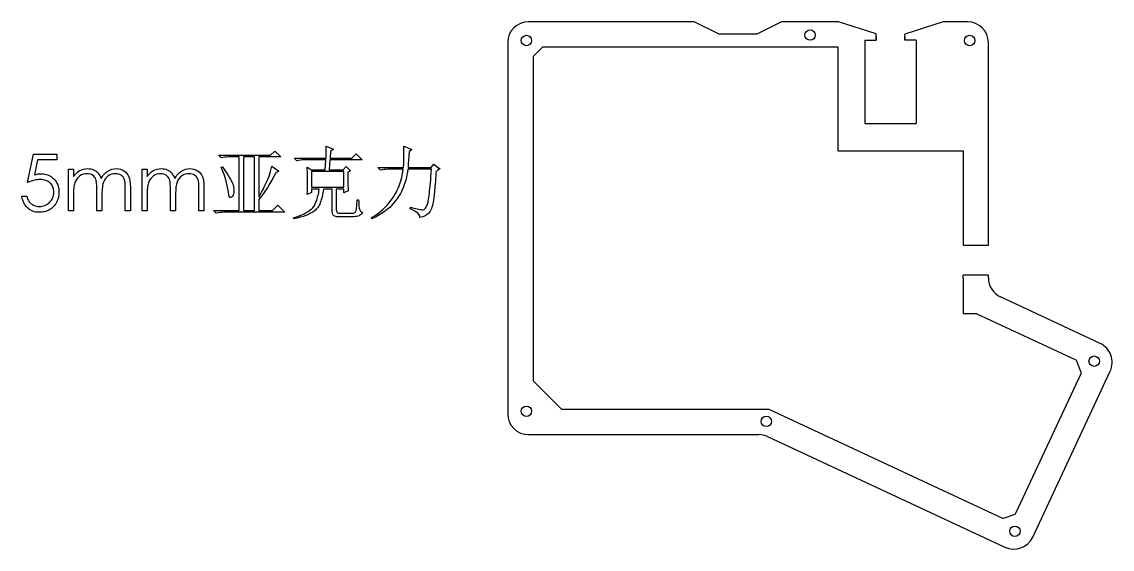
# Model space of a CAD drawing. Extents: x -270 to 328, y -806 to 376.
# Drawn here: x -249.7 to 115.8, y -584.6 to -407.7 of the extents above; entities that cross this region are included whole.
import ezdxf

# ---------------------------------------------------------------- set-up
doc = ezdxf.new("R2010")
doc.units = 0
doc.layers.get('0').update_dxf_attribs({"linetype": 'CONTINUOUS'})

msp = doc.modelspace()

# ---------------------------------------------------------------- linework, layer by layer
at = {"color": 7, "linetype": 'Continuous'}
for p, q in [((-24.32, -407.74), (-79.83, -407.74)), ((-16.01, -411.86), (-24.32, -407.74)), ((4.97, -407.74), (-3.31, -411.86)), ((24.04, -407.74), (4.97, -407.74)), ((36.68, -411.78), (24.04, -407.74)), ((59.15, -407.74), (46.28, -411.85)), ((67.26, -407.74), (59.15, -407.74)), ((-3.31, -411.86), (-16.01, -411.86)), ((-86.83, -414.74), (-86.83, -539.17)), ((-75.31, -416.38), (-78.18, -419.28)), ((-3.52, -416.23), (-74.95, -416.23)), ((74.27, -482.68), (74.26, -414.74)), ((-78.32, -419.63), (-78.32, -527.94)), ((-147.66, -450.33), (-147.69, -449.4)), ((-147.69, -449.4), (-145.22, -450.4)), ((-121.61, -450.01), (-121.63, -449.4)), ((-121.63, -449.4), (-118.95, -450.53)), ((-247.7, -461.61), (-245.75, -452.09)), ((-245.75, -452.09), (-237.93, -452.09)), ((-237.93, -452.09), (-237.93, -454.04)), ((-183.76, -452.44), (-166.34, -452.44)), ((-182.83, -453.37), (-183.76, -452.44)), ((-181.01, -453.08), (-181.64, -453.14)), ((-180.36, -453.06), (-181.01, -453.08)), ((-176.85, -453.06), (-180.36, -453.06)), ((-176.85, -471.01), (-176.85, -453.06)), ((-175.41, -453.06), (-175.41, -471.01)), ((-171.7, -453.06), (-175.41, -453.06)), ((-171.7, -471.01), (-171.7, -453.06)), ((-162.84, -453.06), (-170.26, -453.06)), ((-170.26, -453.06), (-170.26, -466.54)), ((-166.34, -452.44), (-164.9, -451.11)), ((-164.9, -451.11), (-162.84, -453.06)), ((-147.69, -453.42), (-147.66, -452.34)), ((-147.64, -451.31), (-147.66, -450.33)), ((-147.66, -452.34), (-147.64, -451.31)), ((-146.15, -451.21), (-146.35, -453.42)), ((-145.22, -450.4), (-146.15, -451.21)), ((-139.04, -453.42), (-137.6, -451.98)), ((-137.6, -451.98), (-135.64, -454.04)), ((-121.62, -453.27), (-121.6, -452.33)), ((-121.6, -450.7), (-121.61, -450.01)), ((-121.59, -451.47), (-121.6, -450.7)), ((-121.6, -452.33), (-121.59, -451.47)), ((-119.97, -452.8), (-120.05, -454.15)), ((-119.87, -451.35), (-119.97, -452.8)), ((-118.95, -450.53), (-119.87, -451.35)), ((-244.41, -454.04), (-245.44, -459.05)), ((-237.93, -454.04), (-244.41, -454.04)), ((-182.25, -453.24), (-182.83, -453.37)), ((-182.83, -456.46), (-182.42, -456.36)), ((-182.49, -457.33), (-182.83, -456.46)), ((-182.42, -456.36), (-181.99, -457)), ((-181.64, -453.14), (-182.25, -453.24)), ((-166.04, -457.04), (-165.83, -456.17)), ((-165.83, -456.17), (-163.56, -457.83)), ((-157.48, -454.35), (-158.41, -453.42)), ((-158.41, -453.42), (-147.69, -453.42)), ((-156.9, -454.22), (-157.48, -454.35)), ((-156.3, -454.12), (-156.9, -454.22)), ((-155.67, -454.06), (-156.3, -454.12)), ((-155.01, -454.04), (-155.67, -454.06)), ((-147.8, -454.04), (-155.01, -454.04)), ((-153.9, -458.7), (-153.98, -456.5)), ((-153.98, -456.5), (-152.54, -457.33)), ((-148, -457.33), (-147.8, -454.04)), ((-146.46, -454.04), (-146.66, -457.33)), ((-135.64, -454.04), (-146.46, -454.04)), ((-146.35, -453.42), (-139.04, -453.42)), ((-141.92, -457.33), (-141, -456.3)), ((-141, -456.3), (-139.45, -457.73)), ((-129.46, -457.52), (-130.38, -456.6)), ((-130.38, -456.6), (-121.73, -456.6)), ((-121.73, -456.6), (-121.68, -455.41)), ((-121.68, -455.41), (-121.65, -454.3)), ((-121.65, -454.3), (-121.62, -453.27)), ((-120.13, -455.42), (-120.18, -456.6)), ((-120.18, -456.6), (-112.46, -456.6)), ((-120.05, -454.15), (-120.13, -455.42)), ((-112.46, -456.6), (-111.63, -455.46)), ((-111.63, -455.46), (-109.78, -456.91)), ((-245.44, -459.05), (-244.83, -458.89)), ((-244.83, -458.89), (-244.25, -458.77)), ((-244.25, -458.77), (-243.71, -458.7)), ((-243.71, -458.7), (-243.19, -458.68)), ((-243.19, -458.68), (-242.55, -458.71)), ((-242.55, -458.71), (-241.94, -458.79)), ((-241.94, -458.79), (-241.36, -458.93)), ((-241.36, -458.93), (-240.81, -459.12)), ((-240.81, -459.12), (-240.29, -459.36)), ((-240.29, -459.36), (-239.8, -459.66)), ((-239.8, -459.66), (-239.33, -460.02)), ((-239.33, -460.02), (-238.89, -460.43)), ((-234.02, -457.21), (-232.31, -457.21)), ((-234.02, -471.14), (-234.02, -457.21)), ((-232.31, -457.21), (-232.31, -459.63)), ((-232.31, -459.63), (-231.84, -459.01)), ((-231.84, -459.01), (-231.36, -458.47)), ((-231.12, -460.3), (-231.49, -460.83)), ((-231.36, -458.47), (-230.87, -458.03)), ((-230.68, -459.83), (-231.12, -460.3)), ((-230.87, -458.03), (-230.38, -457.68)), ((-230.16, -459.42), (-230.68, -459.83)), ((-230.38, -457.68), (-229.69, -457.37)), ((-229.61, -459.1), (-230.16, -459.42)), ((-229.69, -457.37), (-228.98, -457.15)), ((-229.03, -458.87), (-229.61, -459.1)), ((-228.43, -458.73), (-229.03, -458.87)), ((-228.98, -457.15), (-228.26, -457.02)), ((-227.81, -458.68), (-228.43, -458.73)), ((-228.26, -457.02), (-227.51, -456.97)), ((-227.28, -458.71), (-227.81, -458.68)), ((-227.51, -456.97), (-227.01, -457)), ((-226.79, -458.81), (-227.28, -458.71)), ((-227.01, -457), (-226.52, -457.07)), ((-226.34, -458.99), (-226.79, -458.81)), ((-226.52, -457.07), (-226.04, -457.2)), ((-225.93, -459.22), (-226.34, -458.99)), ((-226.04, -457.2), (-225.58, -457.37)), ((-225.56, -459.51), (-225.93, -459.22)), ((-225.58, -457.37), (-225.14, -457.59)), ((-225.25, -459.85), (-225.56, -459.51)), ((-225, -460.23), (-225.25, -459.85)), ((-225.14, -457.59), (-224.75, -457.84)), ((-224.82, -460.66), (-225, -460.23)), ((-224.75, -457.84), (-224.39, -458.12)), ((-224.39, -458.12), (-224.08, -458.44)), ((-224.08, -458.44), (-223.81, -458.8)), ((-223.81, -458.8), (-223.54, -459.24)), ((-223.54, -459.24), (-223.3, -459.75)), ((-223.3, -459.75), (-223.08, -460.33)), ((-223.08, -460.33), (-222.85, -459.93)), ((-222.85, -459.93), (-222.61, -459.56)), ((-222.61, -459.56), (-222.35, -459.21)), ((-222.35, -459.21), (-222.08, -458.88)), ((-222.08, -458.88), (-221.79, -458.58)), ((-221.63, -460.33), (-221.99, -460.87)), ((-221.79, -458.58), (-221.49, -458.31)), ((-221.2, -459.86), (-221.63, -460.33)), ((-221.49, -458.31), (-221.18, -458.05)), ((-220.68, -459.44), (-221.2, -459.86)), ((-221.18, -458.05), (-220.85, -457.83)), ((-220.85, -457.83), (-220.17, -457.46)), ((-220.12, -459.11), (-220.68, -459.44)), ((-220.17, -457.46), (-219.46, -457.18)), ((-219.53, -458.87), (-220.12, -459.11)), ((-218.92, -458.73), (-219.53, -458.87)), ((-219.46, -457.18), (-218.73, -457.02)), ((-218.27, -458.68), (-218.92, -458.73)), ((-218.73, -457.02), (-217.98, -456.97)), ((-217.75, -458.71), (-218.27, -458.68)), ((-217.98, -456.97), (-217.28, -457.02)), ((-217.26, -458.81), (-217.75, -458.71)), ((-217.28, -457.02), (-216.62, -457.15)), ((-216.81, -458.97), (-217.26, -458.81)), ((-216.4, -459.19), (-216.81, -458.97)), ((-216.62, -457.15), (-216.01, -457.38)), ((-216.04, -459.46), (-216.4, -459.19)), ((-215.74, -459.78), (-216.04, -459.46)), ((-216.01, -457.38), (-215.43, -457.7)), ((-215.49, -460.13), (-215.74, -459.78)), ((-215.3, -460.53), (-215.49, -460.13)), ((-215.43, -457.7), (-214.92, -458.09)), ((-214.92, -458.09), (-214.47, -458.56)), ((-214.47, -458.56), (-214.1, -459.1)), ((-214.1, -459.1), (-213.8, -459.71)), ((-213.8, -459.71), (-213.67, -460.06)), ((-213.67, -460.06), (-213.56, -460.44)), ((-209.35, -457.21), (-207.65, -457.21)), ((-209.35, -471.14), (-209.35, -457.21)), ((-207.65, -457.21), (-207.65, -459.63)), ((-207.65, -459.63), (-207.17, -459.01)), ((-207.17, -459.01), (-206.69, -458.47)), ((-206.45, -460.3), (-206.82, -460.83)), ((-206.69, -458.47), (-206.21, -458.03)), ((-206.01, -459.83), (-206.45, -460.3)), ((-206.21, -458.03), (-205.71, -457.68)), ((-205.5, -459.42), (-206.01, -459.83)), ((-205.71, -457.68), (-205.02, -457.37)), ((-204.94, -459.1), (-205.5, -459.42)), ((-205.02, -457.37), (-204.31, -457.15)), ((-204.36, -458.87), (-204.94, -459.1)), ((-203.76, -458.73), (-204.36, -458.87)), ((-204.31, -457.15), (-203.59, -457.02)), ((-203.14, -458.68), (-203.76, -458.73)), ((-203.59, -457.02), (-202.84, -456.97)), ((-202.62, -458.71), (-203.14, -458.68)), ((-202.84, -456.97), (-202.34, -457)), ((-202.13, -458.81), (-202.62, -458.71)), ((-202.34, -457), (-201.85, -457.07)), ((-201.67, -458.99), (-202.13, -458.81)), ((-201.85, -457.07), (-201.38, -457.2)), ((-201.26, -459.22), (-201.67, -458.99)), ((-201.38, -457.2), (-200.91, -457.37)), ((-200.89, -459.51), (-201.26, -459.22)), ((-200.91, -457.37), (-200.47, -457.59)), ((-200.59, -459.85), (-200.89, -459.51)), ((-200.34, -460.23), (-200.59, -459.85)), ((-200.47, -457.59), (-200.08, -457.84)), ((-200.15, -460.66), (-200.34, -460.23)), ((-200.08, -457.84), (-199.73, -458.12)), ((-199.73, -458.12), (-199.42, -458.44)), ((-199.42, -458.44), (-199.14, -458.8)), ((-199.14, -458.8), (-198.88, -459.24)), ((-198.88, -459.24), (-198.64, -459.75)), ((-198.64, -459.75), (-198.41, -460.33)), ((-198.41, -460.33), (-198.19, -459.93)), ((-198.19, -459.93), (-197.94, -459.56)), ((-197.94, -459.56), (-197.68, -459.21)), ((-197.68, -459.21), (-197.41, -458.88)), ((-197.41, -458.88), (-197.12, -458.58)), ((-196.96, -460.33), (-197.33, -460.87)), ((-197.12, -458.58), (-196.83, -458.31)), ((-196.53, -459.86), (-196.96, -460.33)), ((-196.83, -458.31), (-196.51, -458.05)), ((-196.02, -459.44), (-196.53, -459.86)), ((-196.51, -458.05), (-196.19, -457.83)), ((-196.19, -457.83), (-195.51, -457.46)), ((-195.46, -459.11), (-196.02, -459.44)), ((-195.51, -457.46), (-194.8, -457.18)), ((-194.87, -458.87), (-195.46, -459.11)), ((-194.25, -458.73), (-194.87, -458.87)), ((-194.8, -457.18), (-194.07, -457.02)), ((-193.61, -458.68), (-194.25, -458.73)), ((-194.07, -457.02), (-193.31, -456.97)), ((-193.08, -458.71), (-193.61, -458.68)), ((-193.31, -456.97), (-192.61, -457.02)), ((-192.59, -458.81), (-193.08, -458.71)), ((-192.61, -457.02), (-191.95, -457.15)), ((-192.14, -458.97), (-192.59, -458.81)), ((-191.74, -459.19), (-192.14, -458.97)), ((-191.95, -457.15), (-191.34, -457.38)), ((-191.37, -459.46), (-191.74, -459.19)), ((-191.07, -459.78), (-191.37, -459.46)), ((-191.34, -457.38), (-190.77, -457.7)), ((-190.82, -460.13), (-191.07, -459.78)), ((-190.63, -460.53), (-190.82, -460.13)), ((-190.77, -457.7), (-190.25, -458.09)), ((-190.25, -458.09), (-189.8, -458.56)), ((-189.8, -458.56), (-189.43, -459.1)), ((-189.43, -459.1), (-189.13, -459.71)), ((-189.13, -459.71), (-189, -460.06)), ((-189, -460.06), (-188.9, -460.44)), ((-182.17, -458.15), (-182.49, -457.33)), ((-181.89, -458.93), (-182.17, -458.15)), ((-181.99, -457), (-181.59, -457.6)), ((-181.63, -459.67), (-181.89, -458.93)), ((-181.41, -460.37), (-181.63, -459.67)), ((-181.59, -457.6), (-181.22, -458.17)), ((-181.22, -461.02), (-181.41, -460.37)), ((-181.22, -458.17), (-180.88, -458.71)), ((-180.88, -458.71), (-180.55, -459.22)), ((-180.55, -459.22), (-180.26, -459.7)), ((-180.26, -459.7), (-179.99, -460.14)), ((-179.99, -460.14), (-179.75, -460.56)), ((-167.39, -461.03), (-167.08, -460.28)), ((-167.08, -460.28), (-166.79, -459.5)), ((-166.79, -459.5), (-166.53, -458.71)), ((-166.53, -458.71), (-166.27, -457.89)), ((-166.27, -457.89), (-166.04, -457.04)), ((-165.14, -459.6), (-165.82, -460.82)), ((-164.49, -458.35), (-165.14, -459.6)), ((-163.56, -457.83), (-164.49, -458.35)), ((-153.88, -460.82), (-153.9, -458.7)), ((-152.54, -457.33), (-148, -457.33)), ((-152.54, -457.95), (-152.54, -463.19)), ((-141.72, -457.95), (-152.54, -457.95)), ((-146.66, -457.33), (-141.92, -457.33)), ((-141.72, -463.19), (-141.72, -457.95)), ((-139.45, -457.73), (-140.38, -458.33)), ((-140.38, -458.33), (-140.38, -460.52)), ((-128.88, -457.39), (-129.46, -457.52)), ((-128.27, -457.29), (-128.88, -457.39)), ((-127.64, -457.23), (-128.27, -457.29)), ((-126.98, -457.21), (-127.64, -457.23)), ((-121.83, -457.21), (-126.98, -457.21)), ((-122.73, -461.36), (-122.34, -459.95)), ((-122.34, -459.95), (-122.03, -458.57)), ((-122.03, -458.57), (-121.83, -457.21)), ((-120.78, -459.89), (-121, -460.73)), ((-120.59, -459.02), (-120.78, -459.89)), ((-120.43, -458.13), (-120.59, -459.02)), ((-120.29, -457.21), (-120.43, -458.13)), ((-112.35, -457.21), (-120.29, -457.21)), ((-112.62, -460.75), (-112.53, -459.63)), ((-112.53, -459.63), (-112.44, -458.46)), ((-112.44, -458.46), (-112.35, -457.21)), ((-110.94, -459.58), (-111, -460.45)), ((-110.87, -458.68), (-110.94, -459.58)), ((-110.81, -457.73), (-110.87, -458.68)), ((-109.41, -456.91), (-110.44, -457.73)), ((-247.09, -461.38), (-247.7, -461.61)), ((-246.51, -461.18), (-247.09, -461.38)), ((-245.95, -461.02), (-246.51, -461.18)), ((-245.42, -460.88), (-245.95, -461.02)), ((-244.9, -460.77), (-245.42, -460.88)), ((-244.41, -460.69), (-244.9, -460.77)), ((-243.94, -460.65), (-244.41, -460.69)), ((-243.5, -460.63), (-243.94, -460.65)), ((-242.99, -460.65), (-243.5, -460.63)), ((-242.51, -460.71), (-242.99, -460.65)), ((-242.05, -460.8), (-242.51, -460.71)), ((-241.62, -460.92), (-242.05, -460.8)), ((-241.22, -461.09), (-241.62, -460.92)), ((-240.84, -461.29), (-241.22, -461.09)), ((-240.48, -461.53), (-240.84, -461.29)), ((-240.16, -461.8), (-240.48, -461.53)), ((-239.86, -462.1), (-240.16, -461.8)), ((-239.61, -462.43), (-239.86, -462.1)), ((-239.4, -462.77), (-239.61, -462.43)), ((-239.22, -463.14), (-239.4, -462.77)), ((-239.08, -463.53), (-239.22, -463.14)), ((-238.98, -463.95), (-239.08, -463.53)), ((-238.93, -464.38), (-238.98, -463.95)), ((-238.89, -460.43), (-238.49, -460.89)), ((-238.49, -460.89), (-238.15, -461.37)), ((-238.15, -461.37), (-237.86, -461.88)), ((-237.86, -461.88), (-237.62, -462.42)), ((-237.62, -462.42), (-237.43, -463)), ((-237.43, -463), (-237.3, -463.61)), ((-237.3, -463.61), (-237.22, -464.24)), ((-232.28, -464.06), (-232.3, -464.65)), ((-232.24, -463.52), (-232.28, -464.06)), ((-232.18, -463.02), (-232.24, -463.52)), ((-232.11, -462.56), (-232.18, -463.02)), ((-232.01, -462.14), (-232.11, -462.56)), ((-231.91, -461.76), (-232.01, -462.14)), ((-231.79, -461.43), (-231.91, -461.76)), ((-231.49, -460.83), (-231.79, -461.43)), ((-224.74, -460.9), (-224.82, -460.66)), ((-224.68, -461.21), (-224.74, -460.9)), ((-224.62, -461.55), (-224.68, -461.21)), ((-224.58, -461.95), (-224.62, -461.55)), ((-224.54, -462.4), (-224.58, -461.95)), ((-224.52, -462.9), (-224.54, -462.4)), ((-224.5, -463.46), (-224.52, -462.9)), ((-224.5, -464.06), (-224.5, -463.46)), ((-224.5, -471.14), (-224.5, -464.06)), ((-222.71, -463.73), (-222.76, -464.34)), ((-222.66, -463.17), (-222.71, -463.73)), ((-222.59, -462.67), (-222.66, -463.17)), ((-222.51, -462.22), (-222.59, -462.67)), ((-222.4, -461.82), (-222.51, -462.22)), ((-222.28, -461.48), (-222.4, -461.82)), ((-221.99, -460.87), (-222.28, -461.48)), ((-215.22, -460.76), (-215.3, -460.53)), ((-215.16, -461.03), (-215.22, -460.76)), ((-215.1, -461.35), (-215.16, -461.03)), ((-215.05, -461.71), (-215.1, -461.35)), ((-215.02, -462.11), (-215.05, -461.71)), ((-214.99, -462.56), (-215.02, -462.11)), ((-214.98, -463.05), (-214.99, -462.56)), ((-214.97, -463.59), (-214.98, -463.05)), ((-214.97, -471.14), (-214.97, -463.59)), ((-213.56, -460.44), (-213.47, -460.87)), ((-213.47, -460.87), (-213.4, -461.33)), ((-213.4, -461.33), (-213.34, -461.84)), ((-213.34, -461.84), (-213.3, -462.38)), ((-213.3, -462.38), (-213.27, -462.97)), ((-213.27, -462.97), (-213.26, -463.6)), ((-213.26, -463.6), (-213.26, -471.14)), ((-207.61, -464.06), (-207.64, -464.65)), ((-207.57, -463.52), (-207.61, -464.06)), ((-207.51, -463.02), (-207.57, -463.52)), ((-207.44, -462.56), (-207.51, -463.02)), ((-207.35, -462.14), (-207.44, -462.56)), ((-207.24, -461.76), (-207.35, -462.14)), ((-207.12, -461.43), (-207.24, -461.76)), ((-206.82, -460.83), (-207.12, -461.43)), ((-200.07, -460.9), (-200.15, -460.66)), ((-200.01, -461.21), (-200.07, -460.9)), ((-199.96, -461.55), (-200.01, -461.21)), ((-199.91, -461.95), (-199.96, -461.55)), ((-199.88, -462.4), (-199.91, -461.95)), ((-199.85, -462.9), (-199.88, -462.4)), ((-199.83, -463.46), (-199.85, -462.9)), ((-199.83, -464.06), (-199.83, -463.46)), ((-199.83, -471.14), (-199.83, -464.06)), ((-198.05, -463.73), (-198.09, -464.34)), ((-197.99, -463.17), (-198.05, -463.73)), ((-197.92, -462.67), (-197.99, -463.17)), ((-197.84, -462.22), (-197.92, -462.67)), ((-197.73, -461.82), (-197.84, -462.22)), ((-197.62, -461.48), (-197.73, -461.82)), ((-197.33, -460.87), (-197.62, -461.48)), ((-190.55, -460.76), (-190.63, -460.53)), ((-190.49, -461.03), (-190.55, -460.76)), ((-190.43, -461.35), (-190.49, -461.03)), ((-190.38, -461.71), (-190.43, -461.35)), ((-190.35, -462.11), (-190.38, -461.71)), ((-190.32, -462.56), (-190.35, -462.11)), ((-190.31, -463.05), (-190.32, -462.56)), ((-190.3, -463.59), (-190.31, -463.05)), ((-190.3, -471.14), (-190.3, -463.59)), ((-188.9, -460.44), (-188.81, -460.87)), ((-188.81, -460.87), (-188.73, -461.33)), ((-188.73, -461.33), (-188.67, -461.84)), ((-188.67, -461.84), (-188.63, -462.38)), ((-188.63, -462.38), (-188.6, -462.97)), ((-188.6, -462.97), (-188.6, -463.6)), ((-188.6, -463.6), (-188.6, -471.14)), ((-181.05, -461.63), (-181.22, -461.02)), ((-180.92, -462.2), (-181.05, -461.63)), ((-180.71, -463.24), (-180.92, -462.2)), ((-180.52, -464.18), (-180.71, -463.24)), ((-179.75, -460.56), (-179.54, -460.94)), ((-179.54, -460.94), (-179.34, -461.29)), ((-179.34, -461.29), (-179.18, -461.61)), ((-179.18, -461.61), (-179.05, -461.89)), ((-179.05, -461.89), (-178.94, -462.15)), ((-178.94, -462.15), (-178.85, -462.37)), ((-178.85, -462.37), (-178.79, -462.56)), ((-178.79, -462.56), (-178.76, -462.72)), ((-178.76, -462.72), (-178.69, -463.26)), ((-178.69, -463.26), (-178.64, -463.71)), ((-178.64, -463.71), (-178.62, -464.09)), ((-169.01, -464.31), (-168.71, -463.74)), ((-168.71, -463.74), (-168.39, -463.11)), ((-168.39, -463.11), (-168.05, -462.45)), ((-168.05, -462.45), (-167.71, -461.75)), ((-167.22, -463.15), (-167.95, -464.26)), ((-167.71, -461.75), (-167.39, -461.03)), ((-166.51, -462), (-167.22, -463.15)), ((-165.82, -460.82), (-166.51, -462)), ((-153.93, -464.33), (-153.9, -463.08)), ((-153.9, -463.08), (-153.88, -461.91)), ((-153.88, -461.91), (-153.88, -460.82)), ((-152.54, -463.19), (-141.72, -463.19)), ((-149.96, -463.81), (-152.54, -463.81)), ((-152.54, -463.81), (-152.54, -464.94)), ((-150.06, -464.43), (-149.96, -463.81)), ((-148.52, -463.81), (-148.61, -464.48)), ((-145.63, -463.81), (-148.52, -463.81)), ((-145.63, -471.09), (-145.63, -463.81)), ((-141.72, -463.81), (-144.29, -463.81)), ((-144.29, -463.81), (-144.29, -470.48)), ((-141.72, -465.05), (-141.72, -463.81)), ((-140.38, -460.52), (-140.37, -461.62)), ((-140.37, -461.62), (-140.35, -462.64)), ((-140.35, -462.64), (-140.32, -463.58)), ((-140.32, -463.58), (-140.28, -464.43)), ((-123.84, -464.23), (-123.52, -463.51)), ((-123.52, -463.51), (-123.23, -462.79)), ((-123.23, -462.79), (-122.73, -461.36)), ((-122.09, -463.87), (-122.43, -464.6)), ((-121.78, -463.12), (-122.09, -463.87)), ((-121.5, -462.35), (-121.78, -463.12)), ((-121.23, -461.55), (-121.5, -462.35)), ((-121, -460.73), (-121.23, -461.55)), ((-112.98, -464.53), (-112.9, -463.68)), ((-112.9, -463.68), (-112.8, -462.77)), ((-112.8, -462.77), (-112.71, -461.79)), ((-112.71, -461.79), (-112.62, -460.75)), ((-111.25, -463.52), (-111.31, -464.19)), ((-111.19, -462.82), (-111.25, -463.52)), ((-111.12, -462.07), (-111.19, -462.82)), ((-111.06, -461.28), (-111.12, -462.07)), ((-111, -460.45), (-111.06, -461.28)), ((-249.55, -466.83), (-249.65, -466.25)), ((-249.65, -466.25), (-247.94, -466.25)), ((-249.42, -467.38), (-249.55, -466.83)), ((-249.24, -467.91), (-249.42, -467.38)), ((-247.94, -466.25), (-247.81, -466.79)), ((-247.81, -466.79), (-247.63, -467.28)), ((-247.63, -467.28), (-247.41, -467.71)), ((-247.41, -467.71), (-247.16, -468.09)), ((-240, -467.93), (-239.71, -467.56)), ((-239.71, -467.56), (-239.46, -467.16)), ((-239.46, -467.16), (-239.26, -466.74)), ((-239.26, -466.74), (-239.11, -466.29)), ((-239.11, -466.29), (-238.99, -465.83)), ((-238.99, -465.83), (-238.93, -465.35)), ((-238.91, -464.84), (-238.93, -464.38)), ((-238.93, -465.35), (-238.91, -464.84)), ((-237.69, -467.56), (-237.86, -467.97)), ((-237.54, -467.15), (-237.69, -467.56)), ((-237.41, -466.72), (-237.54, -467.15)), ((-237.32, -466.28), (-237.41, -466.72)), ((-237.25, -465.84), (-237.32, -466.28)), ((-237.21, -465.38), (-237.25, -465.84)), ((-237.22, -464.24), (-237.2, -464.91)), ((-237.2, -464.91), (-237.21, -465.38)), ((-232.3, -464.65), (-232.31, -465.28)), ((-232.31, -465.28), (-232.31, -471.14)), ((-222.78, -465), (-222.79, -465.72)), ((-222.79, -465.72), (-222.79, -471.14)), ((-222.76, -464.34), (-222.78, -465)), ((-207.64, -464.65), (-207.65, -465.28)), ((-207.65, -465.28), (-207.65, -471.14)), ((-198.11, -465), (-198.12, -465.72)), ((-198.12, -465.72), (-198.12, -471.14)), ((-198.09, -464.34), (-198.11, -465)), ((-180.37, -465.01), (-180.52, -464.18)), ((-180.25, -465.74), (-180.37, -465.01)), ((-180.22, -465.96), (-180.25, -465.74)), ((-180.18, -466.15), (-180.22, -465.96)), ((-180.13, -466.31), (-180.18, -466.15)), ((-180.07, -466.44), (-180.13, -466.31)), ((-180.01, -466.54), (-180.07, -466.44)), ((-179.92, -466.62), (-180.01, -466.54)), ((-179.84, -466.66), (-179.92, -466.62)), ((-179.74, -466.68), (-179.84, -466.66)), ((-179.62, -466.64), (-179.74, -466.68)), ((-179.47, -466.55), (-179.62, -466.64)), ((-179.28, -466.38), (-179.47, -466.55)), ((-179.07, -466.16), (-179.28, -466.38)), ((-178.87, -465.85), (-179.07, -466.16)), ((-178.72, -465.45), (-178.87, -465.85)), ((-178.64, -464.97), (-178.72, -465.45)), ((-178.6, -464.39), (-178.64, -464.97)), ((-178.62, -464.09), (-178.6, -464.39)), ((-170.26, -466.54), (-170.05, -466.19)), ((-169.47, -466.37), (-170.26, -467.38)), ((-170.26, -467.38), (-170.26, -471.01)), ((-170.05, -466.19), (-169.81, -465.79)), ((-169.81, -465.79), (-169.56, -465.34)), ((-169.56, -465.34), (-169.29, -464.85)), ((-168.7, -465.34), (-169.47, -466.37)), ((-169.29, -464.85), (-169.01, -464.31)), ((-167.95, -464.26), (-168.7, -465.34)), ((-153.98, -465.66), (-153.93, -464.33)), ((-152.54, -464.94), (-153.98, -465.66)), ((-150.98, -468.04), (-150.82, -467.61)), ((-150.82, -467.61), (-150.67, -467.15)), ((-150.67, -467.15), (-150.53, -466.66)), ((-150.53, -466.66), (-150.4, -466.14)), ((-150.4, -466.14), (-150.27, -465.6)), ((-150.27, -465.6), (-150.16, -465.03)), ((-150.16, -465.03), (-150.06, -464.43)), ((-149.29, -467.43), (-149.46, -467.93)), ((-149.13, -466.9), (-149.29, -467.43)), ((-148.98, -466.34), (-149.13, -466.9)), ((-148.85, -465.75), (-148.98, -466.34)), ((-148.72, -465.13), (-148.85, -465.75)), ((-148.61, -464.48), (-148.72, -465.13)), ((-140.28, -464.43), (-141.72, -465.05)), ((-137.31, -468.09), (-137.29, -467.42)), ((-137.29, -467.42), (-136.77, -467.42)), ((-136.77, -467.42), (-136.76, -468.18)), ((-126.06, -467.8), (-125.54, -467.09)), ((-125.54, -467.09), (-125.06, -466.38)), ((-125.06, -466.38), (-124.61, -465.66)), ((-124.12, -467.38), (-124.63, -468.04)), ((-124.61, -465.66), (-124.21, -464.95)), ((-124.21, -464.95), (-123.84, -464.23)), ((-123.65, -466.71), (-124.12, -467.38)), ((-123.21, -466.01), (-123.65, -466.71)), ((-122.8, -465.31), (-123.21, -466.01)), ((-122.43, -464.6), (-122.8, -465.31)), ((-113.43, -467.77), (-113.35, -467.26)), ((-113.35, -467.26), (-113.25, -466.67)), ((-113.25, -466.67), (-113.17, -466.03)), ((-113.17, -466.03), (-113.07, -465.31)), ((-113.07, -465.31), (-112.98, -464.53)), ((-111.67, -467.36), (-111.73, -467.75)), ((-111.61, -466.93), (-111.67, -467.36)), ((-111.55, -466.46), (-111.61, -466.93)), ((-111.49, -465.96), (-111.55, -466.46)), ((-111.43, -465.41), (-111.49, -465.96)), ((-111.37, -464.82), (-111.43, -465.41)), ((-111.31, -464.19), (-111.37, -464.82)), ((-249.02, -468.41), (-249.24, -467.91)), ((-248.76, -468.88), (-249.02, -468.41)), ((-248.47, -469.32), (-248.76, -468.88)), ((-248.13, -469.74), (-248.47, -469.32)), ((-247.75, -470.13), (-248.13, -469.74)), ((-247.34, -470.48), (-247.75, -470.13)), ((-246.91, -470.78), (-247.34, -470.48)), ((-247.16, -468.09), (-246.86, -468.43)), ((-246.45, -471.04), (-246.91, -470.78)), ((-246.86, -468.43), (-246.51, -468.73)), ((-246.51, -468.73), (-246.12, -469)), ((-245.98, -471.25), (-246.45, -471.04)), ((-246.12, -469), (-245.68, -469.24)), ((-245.48, -471.41), (-245.98, -471.25)), ((-245.68, -469.24), (-245.21, -469.43)), ((-245.21, -469.43), (-244.73, -469.56)), ((-244.73, -469.56), (-244.24, -469.64)), ((-244.24, -469.64), (-243.74, -469.67)), ((-243.74, -469.67), (-243.25, -469.65)), ((-243.25, -469.65), (-242.78, -469.58)), ((-242.78, -469.58), (-242.33, -469.48)), ((-242.33, -469.48), (-241.89, -469.32)), ((-241.59, -471.3), (-242.01, -471.41)), ((-241.89, -469.32), (-241.48, -469.13)), ((-241.19, -471.15), (-241.59, -471.3)), ((-241.48, -469.13), (-241.08, -468.89)), ((-240.8, -470.98), (-241.19, -471.15)), ((-241.08, -468.89), (-240.7, -468.61)), ((-240.42, -470.78), (-240.8, -470.98)), ((-240.7, -468.61), (-240.33, -468.29)), ((-240.06, -470.56), (-240.42, -470.78)), ((-240.33, -468.29), (-240, -467.93)), ((-239.72, -470.32), (-240.06, -470.56)), ((-239.39, -470.05), (-239.72, -470.32)), ((-239.09, -469.76), (-239.39, -470.05)), ((-238.8, -469.45), (-239.09, -469.76)), ((-238.54, -469.11), (-238.8, -469.45)), ((-238.29, -468.75), (-238.54, -469.11)), ((-238.07, -468.37), (-238.29, -468.75)), ((-237.86, -467.97), (-238.07, -468.37)), ((-232.31, -471.14), (-234.02, -471.14)), ((-222.79, -471.14), (-224.5, -471.14)), ((-213.26, -471.14), (-214.97, -471.14)), ((-207.65, -471.14), (-209.35, -471.14)), ((-198.12, -471.14), (-199.83, -471.14)), ((-188.6, -471.14), (-190.3, -471.14)), ((-184.48, -471.93), (-185.4, -471.01)), ((-185.4, -471.01), (-176.85, -471.01)), ((-175.41, -471.01), (-171.7, -471.01)), ((-170.26, -471.01), (-165.62, -471.01)), ((-165.62, -471.01), (-163.87, -469.25)), ((-163.87, -469.25), (-161.5, -471.62)), ((-154.33, -471.71), (-153.68, -471.33)), ((-153.68, -471.33), (-153.1, -470.94)), ((-153.1, -470.94), (-152.59, -470.54)), ((-152.59, -470.54), (-152.36, -470.32)), ((-152.36, -470.32), (-152.13, -470.08)), ((-151.56, -471.11), (-152.17, -471.54)), ((-152.13, -470.08), (-151.91, -469.81)), ((-151.91, -469.81), (-151.71, -469.51)), ((-151.71, -469.51), (-151.51, -469.19)), ((-151.28, -470.88), (-151.56, -471.11)), ((-151.51, -469.19), (-151.33, -468.83)), ((-151.33, -468.83), (-151.15, -468.45)), ((-151.01, -470.61), (-151.28, -470.88)), ((-151.15, -468.45), (-150.98, -468.04)), ((-150.75, -470.32), (-151.01, -470.61)), ((-150.5, -469.99), (-150.75, -470.32)), ((-150.27, -469.64), (-150.5, -469.99)), ((-150.04, -469.25), (-150.27, -469.64)), ((-149.83, -468.84), (-150.04, -469.25)), ((-149.64, -468.4), (-149.83, -468.84)), ((-149.46, -467.93), (-149.64, -468.4)), ((-145.63, -471.56), (-145.63, -471.09)), ((-144.29, -470.48), (-144.27, -470.85)), ((-144.27, -470.85), (-144.22, -471.16)), ((-144.22, -471.16), (-144.12, -471.43)), ((-137.83, -471.46), (-137.73, -471.29)), ((-137.73, -471.29), (-137.65, -471.08)), ((-137.65, -471.08), (-137.59, -470.83)), ((-137.59, -470.83), (-137.53, -470.53)), ((-137.53, -470.53), (-137.48, -470.16)), ((-137.48, -470.16), (-137.43, -469.73)), ((-137.43, -469.73), (-137.39, -469.24)), ((-137.39, -469.24), (-137.35, -468.69)), ((-137.35, -468.69), (-137.31, -468.09)), ((-136.76, -468.18), (-136.72, -468.9)), ((-136.72, -468.9), (-136.66, -469.6)), ((-136.66, -469.6), (-136.57, -470.26)), ((-136.57, -470.26), (-136.51, -470.56)), ((-136.51, -470.56), (-136.42, -470.83)), ((-136.42, -470.83), (-136.31, -471.06)), ((-136.31, -471.06), (-136.18, -471.25)), ((-136.18, -471.25), (-136.03, -471.4)), ((-129.98, -471.75), (-129.24, -471.15)), ((-129.24, -471.15), (-128.53, -470.53)), ((-127.79, -471.15), (-128.58, -471.72)), ((-128.53, -470.53), (-127.86, -469.88)), ((-127.86, -469.88), (-127.22, -469.21)), ((-127.05, -470.56), (-127.79, -471.15)), ((-127.22, -469.21), (-126.63, -468.51)), ((-126.37, -469.96), (-127.05, -470.56)), ((-126.63, -468.51), (-126.06, -467.8)), ((-125.75, -469.33), (-126.37, -469.96)), ((-125.17, -468.7), (-125.75, -469.33)), ((-124.63, -468.04), (-125.17, -468.7)), ((-119.46, -470.42), (-119.36, -469.9)), ((-118.67, -470.8), (-119.46, -470.42)), ((-119.36, -469.9), (-118.74, -470.07)), ((-118.74, -470.07), (-118.16, -470.23)), ((-117.99, -471.19), (-118.67, -470.8)), ((-118.16, -470.23), (-117.63, -470.36)), ((-117.42, -471.57), (-117.99, -471.19)), ((-117.63, -470.36), (-117.14, -470.48)), ((-117.14, -470.48), (-116.7, -470.58)), ((-116.7, -470.58), (-116.31, -470.67)), ((-116.31, -470.67), (-115.96, -470.73)), ((-115.96, -470.73), (-115.65, -470.78)), ((-115.65, -470.78), (-115.37, -470.79)), ((-115.37, -470.79), (-115.11, -470.74)), ((-115.11, -470.74), (-114.86, -470.63)), ((-114.86, -470.63), (-114.62, -470.46)), ((-114.62, -470.46), (-114.39, -470.23)), ((-114.39, -470.23), (-114.18, -469.94)), ((-114.18, -469.94), (-113.98, -469.59)), ((-113.98, -469.59), (-113.8, -469.18)), ((-113.8, -469.18), (-113.7, -468.93)), ((-113.7, -468.93), (-113.62, -468.61)), ((-113.62, -468.61), (-113.52, -468.23)), ((-113.52, -468.23), (-113.43, -467.77)), ((-112.77, -471.2), (-112.99, -471.56)), ((-112.57, -470.8), (-112.77, -471.2)), ((-112.38, -470.35), (-112.57, -470.8)), ((-112.21, -469.86), (-112.38, -470.35)), ((-112.05, -469.32), (-112.21, -469.86)), ((-111.91, -468.73), (-112.05, -469.32)), ((-111.79, -468.1), (-111.91, -468.73)), ((-111.73, -467.75), (-111.79, -468.1)), ((-244.96, -471.53), (-245.48, -471.41)), ((-244.41, -471.6), (-244.96, -471.53)), ((-243.84, -471.62), (-244.41, -471.6)), ((-243.36, -471.61), (-243.84, -471.62)), ((-242.9, -471.57), (-243.36, -471.61)), ((-242.45, -471.51), (-242.9, -471.57)), ((-242.01, -471.41), (-242.45, -471.51)), ((-183.9, -471.8), (-184.48, -471.93)), ((-183.29, -471.7), (-183.9, -471.8)), ((-182.66, -471.64), (-183.29, -471.7)), ((-182, -471.62), (-182.66, -471.64)), ((-161.5, -471.62), (-182, -471.62)), ((-158.62, -473.51), (-157.62, -473.17)), ((-158.51, -473.82), (-158.62, -473.51)), ((-157.39, -473.57), (-158.51, -473.82)), ((-157.62, -473.17), (-156.69, -472.81)), ((-156.34, -473.3), (-157.39, -473.57)), ((-156.69, -472.81), (-155.84, -472.46)), ((-155.36, -473), (-156.34, -473.3)), ((-155.84, -472.46), (-155.05, -472.09)), ((-154.46, -472.67), (-155.36, -473)), ((-155.05, -472.09), (-154.33, -471.71)), ((-153.62, -472.32), (-154.46, -472.67)), ((-152.86, -471.94), (-153.62, -472.32)), ((-152.17, -471.54), (-152.86, -471.94)), ((-145.58, -471.96), (-145.63, -471.56)), ((-145.47, -472.31), (-145.58, -471.96)), ((-145.3, -472.59), (-145.47, -472.31)), ((-145.08, -472.81), (-145.3, -472.59)), ((-144.8, -472.96), (-145.08, -472.81)), ((-144.47, -473.06), (-144.8, -472.96)), ((-144.09, -473.09), (-144.47, -473.06)), ((-144.12, -471.43), (-143.98, -471.64)), ((-138.52, -473.09), (-144.09, -473.09)), ((-143.98, -471.64), (-143.81, -471.8)), ((-143.81, -471.8), (-143.6, -471.9)), ((-143.6, -471.9), (-143.35, -471.96)), ((-143.35, -471.96), (-143.06, -471.96)), ((-143.06, -471.96), (-138.94, -471.96)), ((-138.94, -471.96), (-138.69, -471.94)), ((-138.69, -471.94), (-138.47, -471.9)), ((-137.94, -473.07), (-138.52, -473.09)), ((-138.47, -471.9), (-138.27, -471.83)), ((-138.27, -471.83), (-138.1, -471.74)), ((-138.1, -471.74), (-137.95, -471.62)), ((-137.95, -471.62), (-137.83, -471.46)), ((-137.4, -473), (-137.94, -473.07)), ((-136.93, -472.89), (-137.4, -473)), ((-136.51, -472.73), (-136.93, -472.89)), ((-136.16, -472.52), (-136.51, -472.73)), ((-135.86, -472.28), (-136.16, -472.52)), ((-136.03, -471.4), (-135.85, -471.52)), ((-135.62, -471.99), (-135.86, -472.28)), ((-135.85, -471.52), (-135.65, -471.6)), ((-135.65, -471.6), (-135.43, -471.65)), ((-135.43, -471.65), (-135.62, -471.99)), ((-132.44, -473.41), (-131.59, -472.88)), ((-132.34, -473.82), (-132.44, -473.41)), ((-131.32, -473.32), (-132.34, -473.82)), ((-131.59, -472.88), (-130.77, -472.33)), ((-130.35, -472.81), (-131.32, -473.32)), ((-130.77, -472.33), (-129.98, -471.75)), ((-129.43, -472.27), (-130.35, -472.81)), ((-128.58, -471.72), (-129.43, -472.27)), ((-116.96, -471.94), (-117.42, -471.57)), ((-116.62, -472.31), (-116.96, -471.94)), ((-116.39, -472.68), (-116.62, -472.31)), ((-116.27, -473.05), (-116.39, -472.68)), ((-116.27, -473.41), (-116.27, -473.05)), ((-115.77, -473.3), (-116.27, -473.41)), ((-115.31, -473.16), (-115.77, -473.3)), ((-114.88, -473), (-115.31, -473.16)), ((-114.48, -472.82), (-114.88, -473)), ((-114.12, -472.61), (-114.48, -472.82)), ((-113.79, -472.39), (-114.12, -472.61)), ((-113.49, -472.14), (-113.79, -472.39)), ((-113.23, -471.86), (-113.49, -472.14)), ((-112.99, -471.56), (-113.23, -471.86)), ((111.71, -515.56), (78.3, -499.98)), ((70.32, -505.7), (65.77, -505.7)), ((103.69, -521.2), (70.53, -505.74)), ((105.34, -525.31), (103.94, -521.48)), ((83.49, -572.52), (105.32, -525.69)), ((89.13, -580.54), (115.1, -524.86)), ((-78.18, -528.29), (-68.91, -537.49)), ((-68.55, -537.63), (0.67, -537.63)), ((0.67, -537.63), (79, -574.15)), ((-79.83, -546.17), (-2.69, -546.17)), ((0.26, -546.83), (79.83, -583.93)), ((79.38, -574.17), (83.21, -572.78))]:
    msp.add_line(p, q, dxfattribs=at)
for p, q in [((36.68, -413.86), (36.68, -411.78)), ((36.68, -412.82), (36.68, -413.86)), ((46.28, -413.86), (46.28, -411.85)), ((46.28, -412.82), (46.28, -413.86)), ((23.88, -416.23), (-3.52, -416.23)), ((23.88, -451.06), (23.88, -416.23)), ((32.88, -413.86), (36.68, -413.86)), ((32.88, -413.86), (32.88, -441.86)), ((50.08, -413.86), (46.28, -413.86)), ((50.08, -413.86), (50.08, -441.86)), ((32.88, -441.86), (50.08, -441.86)), ((23.88, -451.06), (65.77, -451.06)), ((65.77, -451.06), (65.77, -482.68)), ((65.77, -482.68), (74.27, -482.68)), ((65.77, -493.68), (65.77, -492.68)), ((74.26, -492.68), (65.77, -492.68)), ((74.26, -493.68), (74.26, -492.68)), ((65.77, -493.68), (65.77, -505.7))]:
    msp.add_line(p, q)
for centre in [(-80.56, -414.01), (14.51, -412.19), (67.99, -414.01), (109.73, -521.54), (-80.56, -538.32), (-0.16, -541.73), (83.15, -578.56)]:
    msp.add_circle(centre, 1.75, dxfattribs=at)
for centre, radius, start, end in [((-79.83, -414.74), 7, 90, 179.9972), ((67.26, -414.74), 7, 0, 90), ((-74.95, -416.73), 0.5, 90, 135.2283), ((-77.82, -419.63), 0.5, 135.2283, 180), ((81.26, -493.63), 7, 180.3715, 245.0019), ((70.32, -506.2), 0.5, 65.004, 90), ((108.75, -521.9), 7, 335.0002, 65.0019), ((103.47, -521.65), 0.5, 19.9831, 65.004), ((104.87, -525.48), 0.5, 335.004, 19.9831), ((-77.82, -527.94), 0.5, 180, 225.2283), ((-79.83, -539.17), 7, 180, 270), ((-68.55, -537.13), 0.5, 225.2283, 270), ((-2.69, -553.17), 7, 65.0046, 90), ((83.04, -572.31), 0.5, 289.9831, 335.004), ((79.21, -573.7), 0.5, 245.004, 289.9831), ((82.79, -577.58), 7, 245.0046, 335.0002)]:
    msp.add_arc(centre, radius, start, end, dxfattribs=at)

doc.saveas('drawing.dxf')
